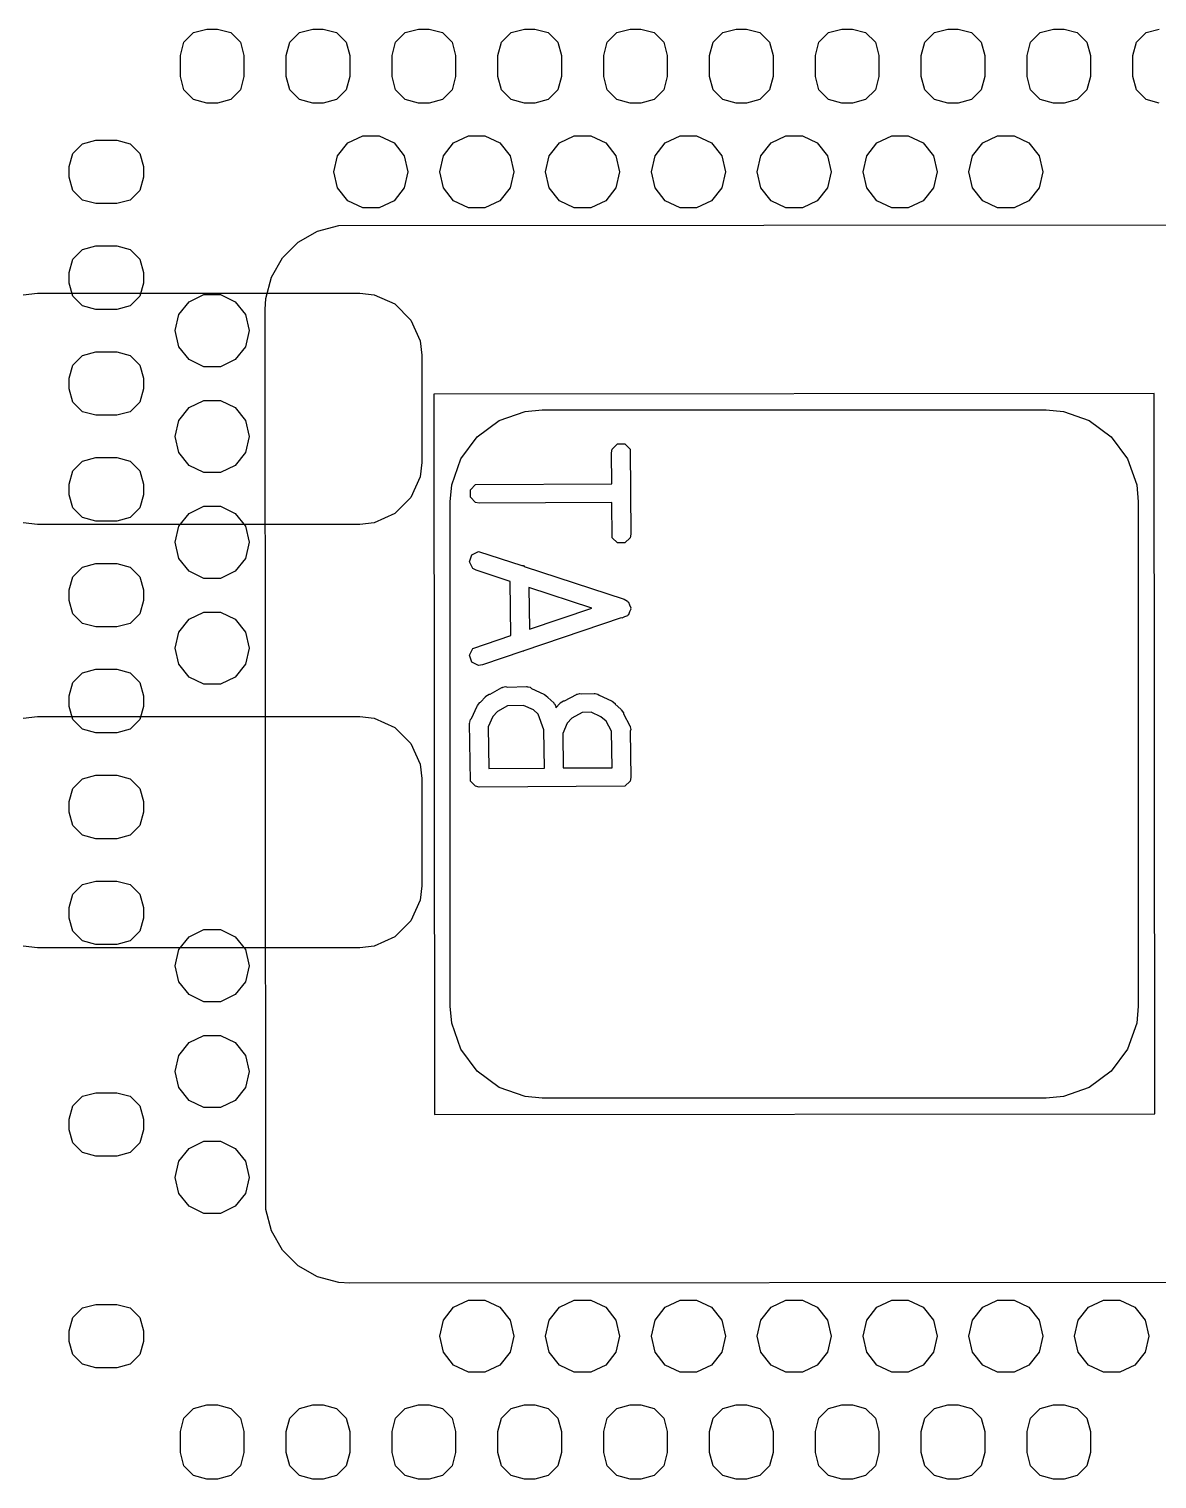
# Model space of a CAD drawing. Extents: x 138 to 258, y -115 to -93.
# Drawn here: x 142.66 to 147.99, y -109.06 to -102.21 of the extents above; entities that cross this region are included whole.
import ezdxf

# ---------------------------------------------------------------- set-up
doc = ezdxf.new("R2010")
doc.units = 0
doc.layers.add('BLACK', color=7, linetype='CONTINUOUS')

msp = doc.modelspace()

# ---------------------------------------------------------------- linework, layer by layer
at = {"layer": 'BLACK', "linetype": 'CONTINUOUS'}
for p, q in [((143.395347, -102.2761), (143.4411, -102.230347)), ((143.4411, -102.230347), (143.5036, -102.2136)), ((143.5036, -102.2136), (143.5536, -102.2136)), ((143.5536, -102.2136), (143.6161, -102.230347)), ((143.6161, -102.230347), (143.661853, -102.2761)), ((143.895347, -102.2761), (143.9411, -102.230347)), ((143.9411, -102.230347), (144.0036, -102.2136)), ((144.0036, -102.2136), (144.0536, -102.2136)), ((144.0536, -102.2136), (144.1161, -102.230347)), ((144.1161, -102.230347), (144.161853, -102.2761)), ((144.395347, -102.2761), (144.4411, -102.230347)), ((144.4411, -102.230347), (144.5036, -102.2136)), ((144.5036, -102.2136), (144.5536, -102.2136)), ((144.5536, -102.2136), (144.6161, -102.230347)), ((144.6161, -102.230347), (144.661853, -102.2761)), ((144.895347, -102.2761), (144.9411, -102.230347)), ((144.9411, -102.230347), (145.0036, -102.2136)), ((145.0036, -102.2136), (145.0536, -102.2136)), ((145.0536, -102.2136), (145.1161, -102.230347)), ((145.1161, -102.230347), (145.161853, -102.2761)), ((145.395347, -102.2761), (145.4411, -102.230347)), ((145.4411, -102.230347), (145.5036, -102.2136)), ((145.5036, -102.2136), (145.5536, -102.2136)), ((145.5536, -102.2136), (145.6161, -102.230347)), ((145.6161, -102.230347), (145.661853, -102.2761)), ((145.895347, -102.2761), (145.9411, -102.230347)), ((145.9411, -102.230347), (146.0036, -102.2136)), ((146.0036, -102.2136), (146.0536, -102.2136)), ((146.0536, -102.2136), (146.1161, -102.230347)), ((146.1161, -102.230347), (146.161853, -102.2761)), ((146.395347, -102.2761), (146.4411, -102.230347)), ((146.4411, -102.230347), (146.5036, -102.2136)), ((146.5036, -102.2136), (146.5536, -102.2136)), ((146.5536, -102.2136), (146.6161, -102.230347)), ((146.6161, -102.230347), (146.661853, -102.2761)), ((146.895347, -102.2761), (146.9411, -102.230347)), ((146.9411, -102.230347), (147.0036, -102.2136)), ((147.0036, -102.2136), (147.0536, -102.2136)), ((147.0536, -102.2136), (147.1161, -102.230347)), ((147.1161, -102.230347), (147.161853, -102.2761)), ((147.395347, -102.2761), (147.4411, -102.230347)), ((147.4411, -102.230347), (147.5036, -102.2136)), ((147.5036, -102.2136), (147.5536, -102.2136)), ((147.5536, -102.2136), (147.6161, -102.230347)), ((147.6161, -102.230347), (147.661853, -102.2761)), ((147.895347, -102.2761), (147.9411, -102.230347)), ((147.9411, -102.230347), (148.0036, -102.2136)), ((143.3786, -102.3386), (143.395347, -102.2761)), ((143.3786, -102.4386), (143.3786, -102.3386)), ((143.661853, -102.2761), (143.6786, -102.3386)), ((143.6786, -102.3386), (143.6786, -102.4386)), ((143.8786, -102.3386), (143.895347, -102.2761)), ((143.8786, -102.4386), (143.8786, -102.3386)), ((144.161853, -102.2761), (144.1786, -102.3386)), ((144.1786, -102.3386), (144.1786, -102.4386)), ((144.3786, -102.3386), (144.395347, -102.2761)), ((144.3786, -102.4386), (144.3786, -102.3386)), ((144.661853, -102.2761), (144.6786, -102.3386)), ((144.6786, -102.3386), (144.6786, -102.4386)), ((144.8786, -102.3386), (144.895347, -102.2761)), ((144.8786, -102.4386), (144.8786, -102.3386)), ((145.161853, -102.2761), (145.1786, -102.3386)), ((145.1786, -102.3386), (145.1786, -102.4386)), ((145.3786, -102.3386), (145.395347, -102.2761)), ((145.3786, -102.4386), (145.3786, -102.3386)), ((145.661853, -102.2761), (145.6786, -102.3386)), ((145.6786, -102.3386), (145.6786, -102.4386)), ((145.8786, -102.3386), (145.895347, -102.2761)), ((145.8786, -102.4386), (145.8786, -102.3386)), ((146.161853, -102.2761), (146.1786, -102.3386)), ((146.1786, -102.3386), (146.1786, -102.4386)), ((146.3786, -102.3386), (146.395347, -102.2761)), ((146.3786, -102.4386), (146.3786, -102.3386)), ((146.661853, -102.2761), (146.6786, -102.3386)), ((146.6786, -102.3386), (146.6786, -102.4386)), ((146.8786, -102.3386), (146.895347, -102.2761)), ((146.8786, -102.4386), (146.8786, -102.3386)), ((147.161853, -102.2761), (147.1786, -102.3386)), ((147.1786, -102.3386), (147.1786, -102.4386)), ((147.3786, -102.3386), (147.395347, -102.2761)), ((147.3786, -102.4386), (147.3786, -102.3386)), ((147.661853, -102.2761), (147.6786, -102.3386)), ((147.6786, -102.3386), (147.6786, -102.4386)), ((147.8786, -102.3386), (147.895347, -102.2761)), ((147.8786, -102.4386), (147.8786, -102.3386)), ((143.395347, -102.5011), (143.3786, -102.4386)), ((143.6786, -102.4386), (143.661853, -102.5011)), ((143.895347, -102.5011), (143.8786, -102.4386)), ((144.1786, -102.4386), (144.161853, -102.5011)), ((144.395347, -102.5011), (144.3786, -102.4386)), ((144.6786, -102.4386), (144.661853, -102.5011)), ((144.895347, -102.5011), (144.8786, -102.4386)), ((145.1786, -102.4386), (145.161853, -102.5011)), ((145.395347, -102.5011), (145.3786, -102.4386)), ((145.6786, -102.4386), (145.661853, -102.5011)), ((145.895347, -102.5011), (145.8786, -102.4386)), ((146.1786, -102.4386), (146.161853, -102.5011)), ((146.395347, -102.5011), (146.3786, -102.4386)), ((146.6786, -102.4386), (146.661853, -102.5011)), ((146.895347, -102.5011), (146.8786, -102.4386)), ((147.1786, -102.4386), (147.161853, -102.5011)), ((147.395347, -102.5011), (147.3786, -102.4386)), ((147.6786, -102.4386), (147.661853, -102.5011)), ((147.895347, -102.5011), (147.8786, -102.4386)), ((143.4411, -102.546853), (143.395347, -102.5011)), ((143.661853, -102.5011), (143.6161, -102.546853)), ((143.9411, -102.546853), (143.895347, -102.5011)), ((144.161853, -102.5011), (144.1161, -102.546853)), ((144.4411, -102.546853), (144.395347, -102.5011)), ((144.661853, -102.5011), (144.6161, -102.546853)), ((144.9411, -102.546853), (144.895347, -102.5011)), ((145.161853, -102.5011), (145.1161, -102.546853)), ((145.4411, -102.546853), (145.395347, -102.5011)), ((145.661853, -102.5011), (145.6161, -102.546853)), ((145.9411, -102.546853), (145.895347, -102.5011)), ((146.161853, -102.5011), (146.1161, -102.546853)), ((146.4411, -102.546853), (146.395347, -102.5011)), ((146.661853, -102.5011), (146.6161, -102.546853)), ((146.9411, -102.546853), (146.895347, -102.5011)), ((147.161853, -102.5011), (147.1161, -102.546853)), ((147.4411, -102.546853), (147.395347, -102.5011)), ((147.661853, -102.5011), (147.6161, -102.546853)), ((147.9411, -102.546853), (147.895347, -102.5011)), ((143.5036, -102.5636), (143.4411, -102.546853)), ((143.5536, -102.5636), (143.5036, -102.5636)), ((143.6161, -102.546853), (143.5536, -102.5636)), ((144.0036, -102.5636), (143.9411, -102.546853)), ((144.0536, -102.5636), (144.0036, -102.5636)), ((144.1161, -102.546853), (144.0536, -102.5636)), ((144.5036, -102.5636), (144.4411, -102.546853)), ((144.5536, -102.5636), (144.5036, -102.5636)), ((144.6161, -102.546853), (144.5536, -102.5636)), ((145.0036, -102.5636), (144.9411, -102.546853)), ((145.0536, -102.5636), (145.0036, -102.5636)), ((145.1161, -102.546853), (145.0536, -102.5636)), ((145.5036, -102.5636), (145.4411, -102.546853)), ((145.5536, -102.5636), (145.5036, -102.5636)), ((145.6161, -102.546853), (145.5536, -102.5636)), ((146.0036, -102.5636), (145.9411, -102.546853)), ((146.0536, -102.5636), (146.0036, -102.5636)), ((146.1161, -102.546853), (146.0536, -102.5636)), ((146.5036, -102.5636), (146.4411, -102.546853)), ((146.5536, -102.5636), (146.5036, -102.5636)), ((146.6161, -102.546853), (146.5536, -102.5636)), ((147.0036, -102.5636), (146.9411, -102.546853)), ((147.0536, -102.5636), (147.0036, -102.5636)), ((147.1161, -102.546853), (147.0536, -102.5636)), ((147.5036, -102.5636), (147.4411, -102.546853)), ((147.5536, -102.5636), (147.5036, -102.5636)), ((147.6161, -102.546853), (147.5536, -102.5636)), ((148.0036, -102.5636), (147.9411, -102.546853)), ((142.9161, -102.755347), (142.9786, -102.7386)), ((142.9786, -102.7386), (143.0786, -102.7386)), ((143.0786, -102.7386), (143.1411, -102.755347)), ((144.169489, -102.751779), (144.239659, -102.717988)), ((144.239659, -102.717988), (144.317541, -102.717988)), ((144.317541, -102.717988), (144.387711, -102.751779)), ((144.669489, -102.751779), (144.739659, -102.717988)), ((144.739659, -102.717988), (144.817541, -102.717988)), ((144.817541, -102.717988), (144.887711, -102.751779)), ((145.169489, -102.751779), (145.239659, -102.717988)), ((145.239659, -102.717988), (145.317541, -102.717988)), ((145.317541, -102.717988), (145.387711, -102.751779)), ((145.669489, -102.751779), (145.739659, -102.717988)), ((145.739659, -102.717988), (145.817541, -102.717988)), ((145.817541, -102.717988), (145.887711, -102.751779)), ((146.169489, -102.751779), (146.239659, -102.717988)), ((146.239659, -102.717988), (146.317541, -102.717988)), ((146.317541, -102.717988), (146.387711, -102.751779)), ((146.669489, -102.751779), (146.739659, -102.717988)), ((146.739659, -102.717988), (146.817541, -102.717988)), ((146.817541, -102.717988), (146.887711, -102.751779)), ((147.169489, -102.751779), (147.239659, -102.717988)), ((147.239659, -102.717988), (147.317541, -102.717988)), ((147.317541, -102.717988), (147.387711, -102.751779)), ((142.8536, -102.8636), (142.870347, -102.8011)), ((142.870347, -102.8011), (142.9161, -102.755347)), ((143.1411, -102.755347), (143.186853, -102.8011)), ((143.186853, -102.8011), (143.2036, -102.8636)), ((144.1036, -102.8886), (144.12093, -102.81267)), ((144.12093, -102.81267), (144.169489, -102.751779)), ((144.387711, -102.751779), (144.43627, -102.81267)), ((144.43627, -102.81267), (144.4536, -102.8886)), ((144.6036, -102.8886), (144.62093, -102.81267)), ((144.62093, -102.81267), (144.669489, -102.751779)), ((144.887711, -102.751779), (144.93627, -102.81267)), ((144.93627, -102.81267), (144.9536, -102.8886)), ((145.1036, -102.8886), (145.12093, -102.81267)), ((145.12093, -102.81267), (145.169489, -102.751779)), ((145.387711, -102.751779), (145.43627, -102.81267)), ((145.43627, -102.81267), (145.4536, -102.8886)), ((145.6036, -102.8886), (145.62093, -102.81267)), ((145.62093, -102.81267), (145.669489, -102.751779)), ((145.887711, -102.751779), (145.93627, -102.81267)), ((145.93627, -102.81267), (145.9536, -102.8886)), ((146.1036, -102.8886), (146.12093, -102.81267)), ((146.12093, -102.81267), (146.169489, -102.751779)), ((146.387711, -102.751779), (146.43627, -102.81267)), ((146.43627, -102.81267), (146.4536, -102.8886)), ((146.6036, -102.8886), (146.62093, -102.81267)), ((146.62093, -102.81267), (146.669489, -102.751779)), ((146.887711, -102.751779), (146.93627, -102.81267)), ((146.93627, -102.81267), (146.9536, -102.8886)), ((147.1036, -102.8886), (147.12093, -102.81267)), ((147.12093, -102.81267), (147.169489, -102.751779)), ((147.387711, -102.751779), (147.43627, -102.81267)), ((147.43627, -102.81267), (147.4536, -102.8886)), ((142.8536, -102.9136), (142.8536, -102.8636)), ((143.2036, -102.8636), (143.2036, -102.9136)), ((142.870347, -102.9761), (142.8536, -102.9136)), ((143.2036, -102.9136), (143.186853, -102.9761)), ((144.12093, -102.96453), (144.1036, -102.8886)), ((144.4536, -102.8886), (144.43627, -102.96453)), ((144.62093, -102.96453), (144.6036, -102.8886)), ((144.9536, -102.8886), (144.93627, -102.96453)), ((145.12093, -102.96453), (145.1036, -102.8886)), ((145.4536, -102.8886), (145.43627, -102.96453)), ((145.62093, -102.96453), (145.6036, -102.8886)), ((145.9536, -102.8886), (145.93627, -102.96453)), ((146.12093, -102.96453), (146.1036, -102.8886)), ((146.4536, -102.8886), (146.43627, -102.96453)), ((146.62093, -102.96453), (146.6036, -102.8886)), ((146.9536, -102.8886), (146.93627, -102.96453)), ((147.12093, -102.96453), (147.1036, -102.8886)), ((147.4536, -102.8886), (147.43627, -102.96453)), ((142.9161, -103.021853), (142.870347, -102.9761)), ((142.9786, -103.0386), (142.9161, -103.021853)), ((143.1411, -103.021853), (143.0786, -103.0386)), ((143.186853, -102.9761), (143.1411, -103.021853)), ((144.169489, -103.025421), (144.12093, -102.96453)), ((144.43627, -102.96453), (144.387711, -103.025421)), ((144.669489, -103.025421), (144.62093, -102.96453)), ((144.93627, -102.96453), (144.887711, -103.025421)), ((145.169489, -103.025421), (145.12093, -102.96453)), ((145.43627, -102.96453), (145.387711, -103.025421)), ((145.669489, -103.025421), (145.62093, -102.96453)), ((145.93627, -102.96453), (145.887711, -103.025421)), ((146.169489, -103.025421), (146.12093, -102.96453)), ((146.43627, -102.96453), (146.387711, -103.025421)), ((146.669489, -103.025421), (146.62093, -102.96453)), ((146.93627, -102.96453), (146.887711, -103.025421)), ((147.169489, -103.025421), (147.12093, -102.96453)), ((147.43627, -102.96453), (147.387711, -103.025421)), ((143.0786, -103.0386), (142.9786, -103.0386)), ((144.239659, -103.059212), (144.169489, -103.025421)), ((144.317541, -103.059212), (144.239659, -103.059212)), ((144.387711, -103.025421), (144.317541, -103.059212)), ((144.739659, -103.059212), (144.669489, -103.025421)), ((144.817541, -103.059212), (144.739659, -103.059212)), ((144.887711, -103.025421), (144.817541, -103.059212)), ((145.239659, -103.059212), (145.169489, -103.025421)), ((145.317541, -103.059212), (145.239659, -103.059212)), ((145.387711, -103.025421), (145.317541, -103.059212)), ((145.739659, -103.059212), (145.669489, -103.025421)), ((145.817541, -103.059212), (145.739659, -103.059212)), ((145.887711, -103.025421), (145.817541, -103.059212)), ((146.239659, -103.059212), (146.169489, -103.025421)), ((146.317541, -103.059212), (146.239659, -103.059212)), ((146.387711, -103.025421), (146.317541, -103.059212)), ((146.739659, -103.059212), (146.669489, -103.025421)), ((146.817541, -103.059212), (146.739659, -103.059212)), ((146.887711, -103.025421), (146.817541, -103.059212)), ((147.239659, -103.059212), (147.169489, -103.025421)), ((147.317541, -103.059212), (147.239659, -103.059212)), ((147.387711, -103.025421), (147.317541, -103.059212)), ((144.025527, -103.169048), (144.12639, -103.142022)), ((144.12639, -103.142022), (148.3786, -103.1386)), ((143.861259, -103.295095), (143.935095, -103.221259)), ((143.935095, -103.221259), (144.025527, -103.169048)), ((142.870347, -103.3011), (142.9161, -103.255347)), ((142.9161, -103.255347), (142.9786, -103.2386)), ((142.9786, -103.2386), (143.0786, -103.2386)), ((143.0786, -103.2386), (143.1411, -103.255347)), ((143.1411, -103.255347), (143.186853, -103.3011)), ((143.809048, -103.385527), (143.861259, -103.295095)), ((142.8536, -103.3636), (142.870347, -103.3011)), ((142.8536, -103.4136), (142.8536, -103.3636)), ((143.186853, -103.3011), (143.2036, -103.3636)), ((143.2036, -103.3636), (143.2036, -103.4136)), ((142.870347, -103.4761), (142.8536, -103.4136)), ((143.2036, -103.4136), (143.186853, -103.4761)), ((143.782022, -103.48639), (143.809048, -103.385527)), ((142.636024, -103.469339), (142.7029, -103.46158)), ((142.7029, -103.46158), (144.2269, -103.46158)), ((142.9161, -103.521853), (142.870347, -103.4761)), ((143.186853, -103.4761), (143.1411, -103.521853)), ((143.37093, -103.56267), (143.419489, -103.501779)), ((143.419489, -103.501779), (143.489659, -103.467988)), ((143.489659, -103.467988), (143.567541, -103.467988)), ((143.567541, -103.467988), (143.637711, -103.501779)), ((143.637711, -103.501779), (143.68627, -103.56267)), ((143.7786, -103.5386), (143.782022, -103.48639)), ((144.2269, -103.46158), (144.293776, -103.469339)), ((144.293776, -103.469339), (144.391976, -103.512698)), ((142.9786, -103.5386), (142.9161, -103.521853)), ((143.0786, -103.5386), (142.9786, -103.5386)), ((143.1411, -103.521853), (143.0786, -103.5386)), ((143.3536, -103.6386), (143.37093, -103.56267)), ((143.68627, -103.56267), (143.7036, -103.6386)), ((143.782022, -107.79081), (143.7786, -103.5386)), ((144.391976, -103.512698), (144.467882, -103.588604)), ((143.37093, -103.71453), (143.3536, -103.6386)), ((143.7036, -103.6386), (143.68627, -103.71453)), ((144.467882, -103.588604), (144.511241, -103.686804)), ((144.511241, -103.686804), (144.519, -103.75368)), ((142.870347, -103.8011), (142.9161, -103.755347)), ((142.9161, -103.755347), (142.9786, -103.7386)), ((142.9786, -103.7386), (143.0786, -103.7386)), ((143.0786, -103.7386), (143.1411, -103.755347)), ((143.1411, -103.755347), (143.186853, -103.8011)), ((143.419489, -103.775421), (143.37093, -103.71453)), ((143.489659, -103.809212), (143.419489, -103.775421)), ((143.637711, -103.775421), (143.567541, -103.809212)), ((143.68627, -103.71453), (143.637711, -103.775421)), ((144.519, -103.75368), (144.519, -104.26168)), ((142.8536, -103.8636), (142.870347, -103.8011)), ((143.186853, -103.8011), (143.2036, -103.8636)), ((143.567541, -103.809212), (143.489659, -103.809212)), ((142.8536, -103.9136), (142.8536, -103.8636)), ((142.870347, -103.9761), (142.8536, -103.9136)), ((143.2036, -103.9136), (143.186853, -103.9761)), ((143.2036, -103.8636), (143.2036, -103.9136)), ((142.9161, -104.021853), (142.870347, -103.9761)), ((143.186853, -103.9761), (143.1411, -104.021853)), ((143.419489, -104.001779), (143.489659, -103.967988)), ((143.489659, -103.967988), (143.567541, -103.967988)), ((143.567541, -103.967988), (143.637711, -104.001779)), ((147.978919, -103.935541), (144.575541, -103.93828)), ((144.575541, -103.93828), (144.57828, -107.341658)), ((147.981658, -107.338919), (147.978919, -103.935541)), ((142.9786, -104.0386), (142.9161, -104.021853)), ((143.0786, -104.0386), (142.9786, -104.0386)), ((143.1411, -104.021853), (143.0786, -104.0386)), ((143.37093, -104.06267), (143.419489, -104.001779)), ((143.637711, -104.001779), (143.68627, -104.06267)), ((144.884725, -104.063407), (145.007108, -104.020583)), ((145.007108, -104.020583), (145.087976, -104.013001)), ((145.087976, -104.013001), (147.469225, -104.013)), ((147.469225, -104.013), (147.550092, -104.020583)), ((147.550092, -104.020583), (147.672475, -104.063407)), ((143.3536, -104.1386), (143.37093, -104.06267)), ((143.68627, -104.06267), (143.7036, -104.1386)), ((144.780401, -104.140401), (144.884725, -104.063407)), ((147.672475, -104.063407), (147.776799, -104.140401)), ((143.37093, -104.21453), (143.3536, -104.1386)), ((143.7036, -104.1386), (143.68627, -104.21453)), ((144.703407, -104.244725), (144.780401, -104.140401)), ((145.418938, -104.198781), (145.443682, -104.174037)), ((145.443682, -104.174037), (145.478674, -104.174037)), ((145.478674, -104.174037), (145.503418, -104.198781)), ((147.776799, -104.140401), (147.853793, -104.244725)), ((142.870347, -104.3011), (142.9161, -104.255347)), ((142.9161, -104.255347), (142.9786, -104.2386)), ((142.9786, -104.2386), (143.0786, -104.2386)), ((143.0786, -104.2386), (143.1411, -104.255347)), ((143.1411, -104.255347), (143.186853, -104.3011)), ((143.419489, -104.275421), (143.37093, -104.21453)), ((143.68627, -104.21453), (143.637711, -104.275421)), ((144.660583, -104.367108), (144.703407, -104.244725)), ((145.415458, -104.216277), (145.418938, -104.198781)), ((145.416726, -104.362369), (145.415458, -104.216277)), ((145.503418, -104.198781), (145.506898, -104.599454)), ((147.853793, -104.244725), (147.896617, -104.367108)), ((142.8536, -104.3636), (142.870347, -104.3011)), ((143.186853, -104.3011), (143.2036, -104.3636)), ((143.489659, -104.309212), (143.419489, -104.275421)), ((143.567541, -104.309212), (143.489659, -104.309212)), ((143.637711, -104.275421), (143.567541, -104.309212)), ((144.519, -104.26168), (144.511241, -104.328556)), ((142.8536, -104.4136), (142.8536, -104.3636)), ((143.2036, -104.3636), (143.2036, -104.4136)), ((144.511241, -104.328556), (144.467882, -104.426756)), ((144.653, -104.447975), (144.660583, -104.367108)), ((144.748378, -104.390369), (144.773122, -104.365625)), ((144.748378, -104.425361), (144.748378, -104.390369)), ((144.773122, -104.365625), (145.416726, -104.362369)), ((147.896617, -104.367108), (147.904199, -104.447976)), ((142.870347, -104.4761), (142.8536, -104.4136)), ((143.2036, -104.4136), (143.186853, -104.4761)), ((144.467882, -104.426756), (144.391976, -104.502662)), ((144.653001, -106.829224), (144.653, -104.447975)), ((144.773122, -104.450105), (144.748378, -104.425361)), ((144.790618, -104.453585), (144.773122, -104.450105)), ((145.417491, -104.450414), (144.790618, -104.453585)), ((145.418938, -104.61695), (145.417491, -104.450414)), ((147.904199, -104.447976), (147.9042, -106.829225)), ((142.9161, -104.521853), (142.870347, -104.4761)), ((142.9786, -104.5386), (142.9161, -104.521853)), ((143.1411, -104.521853), (143.0786, -104.5386)), ((143.186853, -104.4761), (143.1411, -104.521853)), ((143.37093, -104.56267), (143.419489, -104.501779)), ((143.419489, -104.501779), (143.489659, -104.467988)), ((143.489659, -104.467988), (143.567541, -104.467988)), ((143.567541, -104.467988), (143.637711, -104.501779)), ((143.637711, -104.501779), (143.68627, -104.56267)), ((144.391976, -104.502662), (144.293776, -104.546021)), ((142.7029, -104.55378), (142.636024, -104.546021)), ((144.2269, -104.55378), (142.7029, -104.55378)), ((143.0786, -104.5386), (142.9786, -104.5386)), ((143.3536, -104.6386), (143.37093, -104.56267)), ((143.68627, -104.56267), (143.7036, -104.6386)), ((144.293776, -104.546021), (144.2269, -104.55378)), ((145.506898, -104.599454), (145.503418, -104.61695)), ((143.37093, -104.71453), (143.3536, -104.6386)), ((143.7036, -104.6386), (143.68627, -104.71453)), ((145.443682, -104.641694), (145.418938, -104.61695)), ((145.478674, -104.641694), (145.443682, -104.641694)), ((145.503418, -104.61695), (145.478674, -104.641694)), ((143.419489, -104.775421), (143.37093, -104.71453)), ((143.68627, -104.71453), (143.637711, -104.775421)), ((144.745013, -104.730421), (144.756078, -104.697224)), ((144.760662, -104.76172), (144.745013, -104.730421)), ((144.756078, -104.697224), (144.787377, -104.681575)), ((144.787377, -104.681575), (144.992339, -104.748803)), ((142.8536, -104.8636), (142.870347, -104.8011)), ((142.870347, -104.8011), (142.9161, -104.755347)), ((142.9161, -104.755347), (142.9786, -104.7386)), ((142.9786, -104.7386), (143.0786, -104.7386)), ((143.0786, -104.7386), (143.1411, -104.755347)), ((143.1411, -104.755347), (143.186853, -104.8011)), ((143.186853, -104.8011), (143.2036, -104.8636)), ((143.489659, -104.809212), (143.419489, -104.775421)), ((143.637711, -104.775421), (143.567541, -104.809212)), ((144.77616, -104.770554), (144.760662, -104.76172)), ((144.936819, -104.82325), (144.77616, -104.770554)), ((144.992339, -104.748803), (144.999703, -104.748803)), ((144.999703, -104.748803), (145.003297, -104.752397)), ((145.003297, -104.752397), (145.475636, -104.907326)), ((142.8536, -104.9136), (142.8536, -104.8636)), ((143.2036, -104.8636), (143.2036, -104.9136)), ((143.567541, -104.809212), (143.489659, -104.809212)), ((144.939463, -105.079123), (144.936819, -104.82325)), ((145.321962, -104.949578), (145.02526, -104.852259)), ((145.02526, -104.852259), (145.027296, -105.049376)), ((142.870347, -104.9761), (142.8536, -104.9136)), ((143.2036, -104.9136), (143.186853, -104.9761)), ((145.475636, -104.907326), (145.491133, -104.91616)), ((145.491133, -104.91616), (145.492661, -104.919216)), ((145.492661, -104.919216), (145.495717, -104.920744)), ((145.495717, -104.920744), (145.5003, -104.934495)), ((145.5003, -104.934495), (145.506783, -104.947459)), ((142.9161, -105.021853), (142.870347, -104.9761)), ((143.186853, -104.9761), (143.1411, -105.021853)), ((143.37093, -105.06267), (143.419489, -105.001779)), ((143.419489, -105.001779), (143.489659, -104.967988)), ((143.489659, -104.967988), (143.567541, -104.967988)), ((143.567541, -104.967988), (143.637711, -105.001779)), ((143.637711, -105.001779), (143.68627, -105.06267)), ((145.461392, -104.995312), (145.001093, -105.151206)), ((145.027296, -105.049376), (145.321962, -104.949578)), ((145.464418, -104.996305), (145.461392, -104.995312)), ((145.476923, -104.990052), (145.464418, -104.996305)), ((145.491133, -104.98524), (145.476923, -104.990052)), ((145.492661, -104.982183), (145.491133, -104.98524)), ((145.495717, -104.980656), (145.492661, -104.982183)), ((145.5003, -104.966904), (145.495717, -104.980656)), ((145.506783, -104.953941), (145.5003, -104.966904)), ((145.506783, -104.947459), (145.505702, -104.9507)), ((145.505702, -104.9507), (145.506783, -104.953941)), ((142.9786, -105.0386), (142.9161, -105.021853)), ((143.0786, -105.0386), (142.9786, -105.0386)), ((143.1411, -105.021853), (143.0786, -105.0386)), ((143.3536, -105.1386), (143.37093, -105.06267)), ((143.68627, -105.06267), (143.7036, -105.1386)), ((143.37093, -105.21453), (143.3536, -105.1386)), ((143.7036, -105.1386), (143.68627, -105.21453)), ((144.745013, -105.170979), (144.760662, -105.13968)), ((144.760662, -105.13968), (144.939463, -105.079123)), ((143.419489, -105.275421), (143.37093, -105.21453)), ((143.68627, -105.21453), (143.637711, -105.275421)), ((144.756078, -105.204176), (144.745013, -105.170979)), ((144.787377, -105.219825), (144.756078, -105.204176)), ((144.996989, -105.152597), (144.805076, -105.217594)), ((144.999703, -105.152597), (144.996989, -105.152597)), ((145.001093, -105.151206), (144.999703, -105.152597)), ((142.870347, -105.3011), (142.9161, -105.255347)), ((142.9161, -105.255347), (142.9786, -105.2386)), ((142.9786, -105.2386), (143.0786, -105.2386)), ((143.0786, -105.2386), (143.1411, -105.255347)), ((143.1411, -105.255347), (143.186853, -105.3011)), ((143.489659, -105.309212), (143.419489, -105.275421)), ((143.637711, -105.275421), (143.567541, -105.309212)), ((144.805076, -105.217594), (144.787377, -105.219825)), ((142.8536, -105.3636), (142.870347, -105.3011)), ((143.186853, -105.3011), (143.2036, -105.3636)), ((143.567541, -105.309212), (143.489659, -105.309212)), ((144.84228, -105.3555), (144.897897, -105.324915)), ((144.897897, -105.324915), (144.900105, -105.32431)), ((144.900105, -105.32431), (144.900848, -105.323568)), ((144.900848, -105.323568), (144.903063, -105.323499)), ((144.903063, -105.323499), (144.915102, -105.320203)), ((144.915102, -105.320203), (144.923142, -105.322883)), ((144.923142, -105.322883), (145.014138, -105.320088)), ((145.014138, -105.320088), (145.016384, -105.320534)), ((145.016384, -105.320534), (145.01738, -105.320203)), ((145.01738, -105.320203), (145.019473, -105.321149)), ((145.019473, -105.321149), (145.031634, -105.323568)), ((145.031634, -105.323568), (145.037251, -105.329185)), ((145.037251, -105.329185), (145.095468, -105.3555)), ((145.254426, -105.3554), (145.266349, -105.352135)), ((145.266349, -105.352135), (145.273674, -105.354576)), ((145.273674, -105.354576), (145.333452, -105.35202)), ((145.333452, -105.35202), (145.335697, -105.352466)), ((145.335697, -105.352466), (145.336693, -105.352135)), ((145.336693, -105.352135), (145.338785, -105.35308)), ((142.8536, -105.4136), (142.8536, -105.3636)), ((142.870347, -105.4761), (142.8536, -105.4136)), ((143.2036, -105.4136), (143.186853, -105.4761)), ((143.2036, -105.3636), (143.2036, -105.4136)), ((144.753995, -105.47042), (144.78031, -105.412203)), ((144.78031, -105.412174), (144.780337, -105.412143)), ((144.78031, -105.412203), (144.78031, -105.412174)), ((144.780337, -105.412143), (144.781657, -105.409224)), ((144.781657, -105.409224), (144.792594, -105.395132)), ((144.792594, -105.395132), (144.796818, -105.393723)), ((144.796818, -105.393723), (144.81989, -105.367938)), ((144.81989, -105.367938), (144.819942, -105.367784)), ((144.819942, -105.367784), (144.820112, -105.36769)), ((144.820112, -105.36769), (144.822152, -105.365411)), ((144.822152, -105.365411), (144.836984, -105.3555)), ((144.836984, -105.3555), (144.84228, -105.3555)), ((144.924564, -105.411336), (144.876619, -105.437702)), ((144.998895, -105.409053), (144.924564, -105.411336)), ((145.045961, -105.430328), (144.998895, -105.409053)), ((145.095468, -105.3555), (145.095498, -105.3555)), ((145.095498, -105.3555), (145.095528, -105.355527)), ((145.095528, -105.355527), (145.098448, -105.356847)), ((145.098448, -105.356847), (145.11254, -105.367784)), ((145.11254, -105.367784), (145.113948, -105.372008)), ((145.113948, -105.372008), (145.142261, -105.397342)), ((145.142261, -105.397342), (145.143533, -105.399246)), ((145.143533, -105.399246), (145.144471, -105.399715)), ((145.144471, -105.399715), (145.145228, -105.401782)), ((145.145228, -105.401782), (145.152172, -105.412174)), ((145.152172, -105.412174), (145.152172, -105.420738)), ((145.152172, -105.420738), (145.152256, -105.420969)), ((145.152256, -105.420969), (145.171136, -105.399869)), ((145.171136, -105.399869), (145.171188, -105.399715)), ((145.171188, -105.399715), (145.171358, -105.399621)), ((145.171358, -105.399621), (145.173398, -105.397342)), ((145.173398, -105.397342), (145.188231, -105.387431)), ((145.188231, -105.387431), (145.193527, -105.387431)), ((145.193527, -105.387431), (145.249144, -105.356847)), ((145.249144, -105.356847), (145.251351, -105.356242)), ((145.251351, -105.356242), (145.252094, -105.3555)), ((145.252094, -105.3555), (145.254426, -105.3554)), ((145.338785, -105.35308), (145.350948, -105.3555)), ((145.350948, -105.3555), (145.356565, -105.361117)), ((145.356565, -105.361117), (145.414782, -105.387431)), ((145.414782, -105.387431), (145.414812, -105.387431)), ((145.414812, -105.387431), (145.414842, -105.387458)), ((145.414842, -105.387458), (145.417762, -105.388778)), ((145.417762, -105.388778), (145.431854, -105.399715)), ((145.431854, -105.399715), (145.433262, -105.403939)), ((145.433262, -105.403939), (145.459048, -105.427012)), ((142.636024, -105.469339), (142.7029, -105.46158)), ((142.7029, -105.46158), (144.2269, -105.46158)), ((142.9161, -105.521853), (142.870347, -105.4761)), ((143.186853, -105.4761), (143.1411, -105.521853)), ((144.2269, -105.46158), (144.293776, -105.469339)), ((144.293776, -105.469339), (144.391976, -105.512698)), ((144.745013, -105.490292), (144.745959, -105.488198)), ((144.745959, -105.488198), (144.748378, -105.476038)), ((144.748378, -105.476038), (144.753995, -105.47042)), ((144.855138, -105.46171), (144.833291, -105.510041)), ((144.876619, -105.437702), (144.855138, -105.46171)), ((145.069079, -105.451013), (145.045961, -105.430328)), ((145.096217, -105.525097), (145.069079, -105.451013)), ((145.227865, -105.469633), (145.206382, -105.493642)), ((145.275957, -105.443187), (145.227865, -105.469633)), ((145.319008, -105.441346), (145.275957, -105.443187)), ((145.365275, -105.462258), (145.319008, -105.441346)), ((145.389283, -105.48374), (145.365275, -105.462258)), ((145.415545, -105.531496), (145.389283, -105.48374)), ((145.459048, -105.427012), (145.459203, -105.427064)), ((145.459203, -105.427064), (145.459296, -105.427234)), ((145.459296, -105.427234), (145.461576, -105.429274)), ((145.461576, -105.429274), (145.471487, -105.444107)), ((145.471487, -105.444107), (145.471487, -105.449402)), ((145.471487, -105.449402), (145.502071, -105.505018)), ((142.9786, -105.5386), (142.9161, -105.521853)), ((143.0786, -105.5386), (142.9786, -105.5386)), ((143.1411, -105.521853), (143.0786, -105.5386)), ((144.391976, -105.512698), (144.467882, -105.588604)), ((144.744898, -105.493534), (144.745344, -105.491287)), ((144.748378, -105.766481), (144.744898, -105.493534)), ((144.745344, -105.491287), (144.745013, -105.490292)), ((144.833291, -105.510041), (144.835795, -105.706428)), ((145.096144, -105.525465), (145.096217, -105.525097)), ((145.098737, -105.705098), (145.096144, -105.525465)), ((145.206382, -105.493642), (145.184593, -105.541849)), ((145.184593, -105.541849), (145.186943, -105.704652)), ((145.418028, -105.703483), (145.415545, -105.531496)), ((145.502071, -105.505018), (145.502675, -105.507226)), ((145.502675, -105.507226), (145.503418, -105.507969)), ((145.503418, -105.507969), (145.503447, -105.510046)), ((145.503447, -105.510046), (145.506783, -105.522224)), ((145.506783, -105.522224), (145.503754, -105.531307)), ((145.503754, -105.531307), (145.506898, -105.748985)), ((144.467882, -105.588604), (144.511241, -105.686804)), ((144.511241, -105.686804), (144.519, -105.75368)), ((142.870347, -105.8011), (142.9161, -105.755347)), ((142.9161, -105.755347), (142.9786, -105.7386)), ((142.9786, -105.7386), (143.0786, -105.7386)), ((143.0786, -105.7386), (143.1411, -105.755347)), ((143.1411, -105.755347), (143.186853, -105.8011)), ((144.519, -105.75368), (144.519, -106.26168)), ((144.835795, -105.706428), (145.098737, -105.705098)), ((145.186943, -105.704652), (145.418028, -105.703483)), ((145.506898, -105.748985), (145.503418, -105.766481)), ((142.8536, -105.8636), (142.870347, -105.8011)), ((143.186853, -105.8011), (143.2036, -105.8636)), ((144.773122, -105.791225), (144.748378, -105.766481)), ((144.790618, -105.794705), (144.773122, -105.791225)), ((145.478674, -105.791225), (144.790618, -105.794705)), ((145.503418, -105.766481), (145.478674, -105.791225)), ((142.8536, -105.9136), (142.8536, -105.8636)), ((143.2036, -105.8636), (143.2036, -105.9136)), ((142.870347, -105.9761), (142.8536, -105.9136)), ((143.2036, -105.9136), (143.186853, -105.9761)), ((142.9161, -106.021853), (142.870347, -105.9761)), ((142.9786, -106.0386), (142.9161, -106.021853)), ((143.1411, -106.021853), (143.0786, -106.0386)), ((143.186853, -105.9761), (143.1411, -106.021853)), ((143.0786, -106.0386), (142.9786, -106.0386)), ((142.9161, -106.255347), (142.9786, -106.2386)), ((142.9786, -106.2386), (143.0786, -106.2386)), ((143.0786, -106.2386), (143.1411, -106.255347)), ((142.8536, -106.3636), (142.870347, -106.3011)), ((142.870347, -106.3011), (142.9161, -106.255347)), ((143.1411, -106.255347), (143.186853, -106.3011)), ((143.186853, -106.3011), (143.2036, -106.3636)), ((144.519, -106.26168), (144.511241, -106.328556)), ((142.8536, -106.4136), (142.8536, -106.3636)), ((143.2036, -106.3636), (143.2036, -106.4136)), ((144.511241, -106.328556), (144.467882, -106.426756)), ((142.870347, -106.4761), (142.8536, -106.4136)), ((143.2036, -106.4136), (143.186853, -106.4761)), ((144.467882, -106.426756), (144.391976, -106.502662)), ((142.9161, -106.521853), (142.870347, -106.4761)), ((143.186853, -106.4761), (143.1411, -106.521853)), ((143.37093, -106.56267), (143.419489, -106.501779)), ((143.419489, -106.501779), (143.489659, -106.467988)), ((143.489659, -106.467988), (143.567541, -106.467988)), ((143.567541, -106.467988), (143.637711, -106.501779)), ((143.637711, -106.501779), (143.68627, -106.56267)), ((144.391976, -106.502662), (144.293776, -106.546021)), ((142.7029, -106.55378), (142.636024, -106.546021)), ((144.2269, -106.55378), (142.7029, -106.55378)), ((142.9786, -106.5386), (142.9161, -106.521853)), ((143.0786, -106.5386), (142.9786, -106.5386)), ((143.1411, -106.521853), (143.0786, -106.5386)), ((143.3536, -106.6386), (143.37093, -106.56267)), ((143.68627, -106.56267), (143.7036, -106.6386)), ((144.293776, -106.546021), (144.2269, -106.55378)), ((143.37093, -106.71453), (143.3536, -106.6386)), ((143.7036, -106.6386), (143.68627, -106.71453)), ((143.419489, -106.775421), (143.37093, -106.71453)), ((143.68627, -106.71453), (143.637711, -106.775421)), ((143.489659, -106.809212), (143.419489, -106.775421)), ((143.637711, -106.775421), (143.567541, -106.809212)), ((143.567541, -106.809212), (143.489659, -106.809212)), ((144.660583, -106.910092), (144.653001, -106.829224)), ((147.9042, -106.829225), (147.896617, -106.910092)), ((144.703407, -107.032475), (144.660583, -106.910092)), ((147.896617, -106.910092), (147.853793, -107.032475)), ((143.419489, -107.001779), (143.489659, -106.967988)), ((143.489659, -106.967988), (143.567541, -106.967988)), ((143.567541, -106.967988), (143.637711, -107.001779)), ((143.3536, -107.1386), (143.37093, -107.06267)), ((143.37093, -107.06267), (143.419489, -107.001779)), ((143.637711, -107.001779), (143.68627, -107.06267)), ((143.68627, -107.06267), (143.7036, -107.1386)), ((144.780401, -107.136799), (144.703407, -107.032475)), ((147.853793, -107.032475), (147.776799, -107.136799)), ((143.37093, -107.21453), (143.3536, -107.1386)), ((143.7036, -107.1386), (143.68627, -107.21453)), ((144.884725, -107.213793), (144.780401, -107.136799)), ((147.776799, -107.136799), (147.672475, -107.213793)), ((142.870347, -107.3011), (142.9161, -107.255347)), ((142.9161, -107.255347), (142.9786, -107.2386)), ((142.9786, -107.2386), (143.0786, -107.2386)), ((143.0786, -107.2386), (143.1411, -107.255347)), ((143.1411, -107.255347), (143.186853, -107.3011)), ((143.419489, -107.275421), (143.37093, -107.21453)), ((143.68627, -107.21453), (143.637711, -107.275421)), ((145.007108, -107.256617), (144.884725, -107.213793)), ((145.087975, -107.2642), (145.007108, -107.256617)), ((147.469224, -107.264199), (145.087975, -107.2642)), ((147.550092, -107.256617), (147.469224, -107.264199)), ((147.672475, -107.213793), (147.550092, -107.256617)), ((142.8536, -107.3636), (142.870347, -107.3011)), ((143.186853, -107.3011), (143.2036, -107.3636)), ((143.489659, -107.309212), (143.419489, -107.275421)), ((143.567541, -107.309212), (143.489659, -107.309212)), ((143.637711, -107.275421), (143.567541, -107.309212)), ((144.57828, -107.341658), (147.981658, -107.338919)), ((142.8536, -107.4136), (142.8536, -107.3636)), ((143.2036, -107.3636), (143.2036, -107.4136)), ((142.870347, -107.4761), (142.8536, -107.4136)), ((142.9161, -107.521853), (142.870347, -107.4761)), ((143.186853, -107.4761), (143.1411, -107.521853)), ((143.2036, -107.4136), (143.186853, -107.4761)), ((143.419489, -107.501779), (143.489659, -107.467988)), ((143.489659, -107.467988), (143.567541, -107.467988)), ((143.567541, -107.467988), (143.637711, -107.501779)), ((142.9786, -107.5386), (142.9161, -107.521853)), ((143.0786, -107.5386), (142.9786, -107.5386)), ((143.1411, -107.521853), (143.0786, -107.5386)), ((143.37093, -107.56267), (143.419489, -107.501779)), ((143.637711, -107.501779), (143.68627, -107.56267)), ((143.3536, -107.6386), (143.37093, -107.56267)), ((143.68627, -107.56267), (143.7036, -107.6386)), ((143.37093, -107.71453), (143.3536, -107.6386)), ((143.7036, -107.6386), (143.68627, -107.71453)), ((143.419489, -107.775421), (143.37093, -107.71453)), ((143.68627, -107.71453), (143.637711, -107.775421)), ((143.489659, -107.809212), (143.419489, -107.775421)), ((143.567541, -107.809212), (143.489659, -107.809212)), ((143.637711, -107.775421), (143.567541, -107.809212)), ((143.809048, -107.891673), (143.782022, -107.79081)), ((143.861259, -107.982105), (143.809048, -107.891673)), ((143.935095, -108.055941), (143.861259, -107.982105)), ((144.025527, -108.108152), (143.935095, -108.055941)), ((144.12639, -108.135178), (144.025527, -108.108152)), ((144.1786, -108.1386), (144.12639, -108.135178)), ((148.43081, -108.135178), (144.1786, -108.1386)), ((144.669489, -108.251779), (144.739659, -108.217988)), ((144.739659, -108.217988), (144.817541, -108.217988)), ((144.817541, -108.217988), (144.887711, -108.251779)), ((145.169489, -108.251779), (145.239659, -108.217988)), ((145.239659, -108.217988), (145.317541, -108.217988)), ((145.317541, -108.217988), (145.387711, -108.251779)), ((145.669489, -108.251779), (145.739659, -108.217988)), ((145.739659, -108.217988), (145.817541, -108.217988)), ((145.817541, -108.217988), (145.887711, -108.251779)), ((146.169489, -108.251779), (146.239659, -108.217988)), ((146.239659, -108.217988), (146.317541, -108.217988)), ((146.317541, -108.217988), (146.387711, -108.251779)), ((146.669489, -108.251779), (146.739659, -108.217988)), ((146.739659, -108.217988), (146.817541, -108.217988)), ((146.817541, -108.217988), (146.887711, -108.251779)), ((147.169489, -108.251779), (147.239659, -108.217988)), ((147.239659, -108.217988), (147.317541, -108.217988)), ((147.317541, -108.217988), (147.387711, -108.251779)), ((147.669489, -108.251779), (147.739659, -108.217988)), ((147.739659, -108.217988), (147.817541, -108.217988)), ((147.817541, -108.217988), (147.887711, -108.251779)), ((142.870347, -108.3011), (142.9161, -108.255347)), ((142.9161, -108.255347), (142.9786, -108.2386)), ((142.9786, -108.2386), (143.0786, -108.2386)), ((143.0786, -108.2386), (143.1411, -108.255347)), ((143.1411, -108.255347), (143.186853, -108.3011)), ((144.62093, -108.31267), (144.669489, -108.251779)), ((144.887711, -108.251779), (144.93627, -108.31267)), ((145.12093, -108.31267), (145.169489, -108.251779)), ((145.387711, -108.251779), (145.43627, -108.31267)), ((145.62093, -108.31267), (145.669489, -108.251779)), ((145.887711, -108.251779), (145.93627, -108.31267)), ((146.12093, -108.31267), (146.169489, -108.251779)), ((146.387711, -108.251779), (146.43627, -108.31267)), ((146.62093, -108.31267), (146.669489, -108.251779)), ((146.887711, -108.251779), (146.93627, -108.31267)), ((147.12093, -108.31267), (147.169489, -108.251779)), ((147.387711, -108.251779), (147.43627, -108.31267)), ((147.62093, -108.31267), (147.669489, -108.251779)), ((147.887711, -108.251779), (147.93627, -108.31267)), ((142.8536, -108.3636), (142.870347, -108.3011)), ((142.8536, -108.4136), (142.8536, -108.3636)), ((143.186853, -108.3011), (143.2036, -108.3636)), ((143.2036, -108.3636), (143.2036, -108.4136)), ((144.6036, -108.3886), (144.62093, -108.31267)), ((144.93627, -108.31267), (144.9536, -108.3886)), ((145.1036, -108.3886), (145.12093, -108.31267)), ((145.43627, -108.31267), (145.4536, -108.3886)), ((145.6036, -108.3886), (145.62093, -108.31267)), ((145.93627, -108.31267), (145.9536, -108.3886)), ((146.1036, -108.3886), (146.12093, -108.31267)), ((146.43627, -108.31267), (146.4536, -108.3886)), ((146.6036, -108.3886), (146.62093, -108.31267)), ((146.93627, -108.31267), (146.9536, -108.3886)), ((147.1036, -108.3886), (147.12093, -108.31267)), ((147.43627, -108.31267), (147.4536, -108.3886)), ((147.6036, -108.3886), (147.62093, -108.31267)), ((147.93627, -108.31267), (147.9536, -108.3886)), ((142.870347, -108.4761), (142.8536, -108.4136)), ((143.2036, -108.4136), (143.186853, -108.4761)), ((144.62093, -108.46453), (144.6036, -108.3886)), ((144.9536, -108.3886), (144.93627, -108.46453)), ((145.12093, -108.46453), (145.1036, -108.3886)), ((145.4536, -108.3886), (145.43627, -108.46453)), ((145.62093, -108.46453), (145.6036, -108.3886)), ((145.9536, -108.3886), (145.93627, -108.46453)), ((146.12093, -108.46453), (146.1036, -108.3886)), ((146.4536, -108.3886), (146.43627, -108.46453)), ((146.62093, -108.46453), (146.6036, -108.3886)), ((146.9536, -108.3886), (146.93627, -108.46453)), ((147.12093, -108.46453), (147.1036, -108.3886)), ((147.4536, -108.3886), (147.43627, -108.46453)), ((147.62093, -108.46453), (147.6036, -108.3886)), ((147.9536, -108.3886), (147.93627, -108.46453)), ((142.9161, -108.521853), (142.870347, -108.4761)), ((143.186853, -108.4761), (143.1411, -108.521853)), ((144.669489, -108.525421), (144.62093, -108.46453)), ((144.93627, -108.46453), (144.887711, -108.525421)), ((145.169489, -108.525421), (145.12093, -108.46453)), ((145.43627, -108.46453), (145.387711, -108.525421)), ((145.669489, -108.525421), (145.62093, -108.46453)), ((145.93627, -108.46453), (145.887711, -108.525421)), ((146.169489, -108.525421), (146.12093, -108.46453)), ((146.43627, -108.46453), (146.387711, -108.525421)), ((146.669489, -108.525421), (146.62093, -108.46453)), ((146.93627, -108.46453), (146.887711, -108.525421)), ((147.169489, -108.525421), (147.12093, -108.46453)), ((147.43627, -108.46453), (147.387711, -108.525421)), ((147.669489, -108.525421), (147.62093, -108.46453)), ((147.93627, -108.46453), (147.887711, -108.525421)), ((142.9786, -108.5386), (142.9161, -108.521853)), ((143.0786, -108.5386), (142.9786, -108.5386)), ((143.1411, -108.521853), (143.0786, -108.5386)), ((144.739659, -108.559212), (144.669489, -108.525421)), ((144.817541, -108.559212), (144.739659, -108.559212)), ((144.887711, -108.525421), (144.817541, -108.559212)), ((145.239659, -108.559212), (145.169489, -108.525421)), ((145.317541, -108.559212), (145.239659, -108.559212)), ((145.387711, -108.525421), (145.317541, -108.559212)), ((145.739659, -108.559212), (145.669489, -108.525421)), ((145.817541, -108.559212), (145.739659, -108.559212)), ((145.887711, -108.525421), (145.817541, -108.559212)), ((146.239659, -108.559212), (146.169489, -108.525421)), ((146.317541, -108.559212), (146.239659, -108.559212)), ((146.387711, -108.525421), (146.317541, -108.559212)), ((146.739659, -108.559212), (146.669489, -108.525421)), ((146.817541, -108.559212), (146.739659, -108.559212)), ((146.887711, -108.525421), (146.817541, -108.559212)), ((147.239659, -108.559212), (147.169489, -108.525421)), ((147.317541, -108.559212), (147.239659, -108.559212)), ((147.387711, -108.525421), (147.317541, -108.559212)), ((147.739659, -108.559212), (147.669489, -108.525421)), ((147.817541, -108.559212), (147.739659, -108.559212)), ((147.887711, -108.525421), (147.817541, -108.559212)), ((143.3786, -108.8386), (143.395347, -108.7761)), ((143.395347, -108.7761), (143.4411, -108.730347)), ((143.4411, -108.730347), (143.5036, -108.7136)), ((143.5036, -108.7136), (143.5536, -108.7136)), ((143.5536, -108.7136), (143.6161, -108.730347)), ((143.6161, -108.730347), (143.661853, -108.7761)), ((143.661853, -108.7761), (143.6786, -108.8386)), ((143.8786, -108.8386), (143.895347, -108.7761)), ((143.895347, -108.7761), (143.9411, -108.730347)), ((143.9411, -108.730347), (144.0036, -108.7136)), ((144.0036, -108.7136), (144.0536, -108.7136)), ((144.0536, -108.7136), (144.1161, -108.730347)), ((144.1161, -108.730347), (144.161853, -108.7761)), ((144.161853, -108.7761), (144.1786, -108.8386)), ((144.3786, -108.8386), (144.395347, -108.7761)), ((144.395347, -108.7761), (144.4411, -108.730347)), ((144.4411, -108.730347), (144.5036, -108.7136)), ((144.5036, -108.7136), (144.5536, -108.7136)), ((144.5536, -108.7136), (144.6161, -108.730347)), ((144.6161, -108.730347), (144.661853, -108.7761)), ((144.661853, -108.7761), (144.6786, -108.8386)), ((144.8786, -108.8386), (144.895347, -108.7761)), ((144.895347, -108.7761), (144.9411, -108.730347)), ((144.9411, -108.730347), (145.0036, -108.7136)), ((145.0036, -108.7136), (145.0536, -108.7136)), ((145.0536, -108.7136), (145.1161, -108.730347)), ((145.1161, -108.730347), (145.161853, -108.7761)), ((145.161853, -108.7761), (145.1786, -108.8386)), ((145.3786, -108.8386), (145.395347, -108.7761)), ((145.395347, -108.7761), (145.4411, -108.730347)), ((145.4411, -108.730347), (145.5036, -108.7136)), ((145.5036, -108.7136), (145.5536, -108.7136)), ((145.5536, -108.7136), (145.6161, -108.730347)), ((145.6161, -108.730347), (145.661853, -108.7761)), ((145.661853, -108.7761), (145.6786, -108.8386)), ((145.8786, -108.8386), (145.895347, -108.7761)), ((145.895347, -108.7761), (145.9411, -108.730347)), ((145.9411, -108.730347), (146.0036, -108.7136)), ((146.0036, -108.7136), (146.0536, -108.7136)), ((146.0536, -108.7136), (146.1161, -108.730347)), ((146.1161, -108.730347), (146.161853, -108.7761)), ((146.161853, -108.7761), (146.1786, -108.8386)), ((146.3786, -108.8386), (146.395347, -108.7761)), ((146.395347, -108.7761), (146.4411, -108.730347)), ((146.4411, -108.730347), (146.5036, -108.7136)), ((146.5036, -108.7136), (146.5536, -108.7136)), ((146.5536, -108.7136), (146.6161, -108.730347)), ((146.6161, -108.730347), (146.661853, -108.7761)), ((146.661853, -108.7761), (146.6786, -108.8386)), ((146.8786, -108.8386), (146.895347, -108.7761)), ((146.895347, -108.7761), (146.9411, -108.730347)), ((146.9411, -108.730347), (147.0036, -108.7136)), ((147.0036, -108.7136), (147.0536, -108.7136)), ((147.0536, -108.7136), (147.1161, -108.730347)), ((147.1161, -108.730347), (147.161853, -108.7761)), ((147.161853, -108.7761), (147.1786, -108.8386)), ((147.3786, -108.8386), (147.395347, -108.7761)), ((147.395347, -108.7761), (147.4411, -108.730347)), ((147.4411, -108.730347), (147.5036, -108.7136)), ((147.5036, -108.7136), (147.5536, -108.7136)), ((147.5536, -108.7136), (147.6161, -108.730347)), ((147.6161, -108.730347), (147.661853, -108.7761)), ((147.661853, -108.7761), (147.6786, -108.8386)), ((143.3786, -108.9386), (143.3786, -108.8386)), ((143.6786, -108.8386), (143.6786, -108.9386)), ((143.8786, -108.9386), (143.8786, -108.8386)), ((144.1786, -108.8386), (144.1786, -108.9386)), ((144.3786, -108.9386), (144.3786, -108.8386)), ((144.6786, -108.8386), (144.6786, -108.9386)), ((144.8786, -108.9386), (144.8786, -108.8386)), ((145.1786, -108.8386), (145.1786, -108.9386)), ((145.3786, -108.9386), (145.3786, -108.8386)), ((145.6786, -108.8386), (145.6786, -108.9386)), ((145.8786, -108.9386), (145.8786, -108.8386)), ((146.1786, -108.8386), (146.1786, -108.9386)), ((146.3786, -108.9386), (146.3786, -108.8386)), ((146.6786, -108.8386), (146.6786, -108.9386)), ((146.8786, -108.9386), (146.8786, -108.8386)), ((147.1786, -108.8386), (147.1786, -108.9386)), ((147.3786, -108.9386), (147.3786, -108.8386)), ((147.6786, -108.8386), (147.6786, -108.9386)), ((143.395347, -109.0011), (143.3786, -108.9386)), ((143.6786, -108.9386), (143.661853, -109.0011)), ((143.895347, -109.0011), (143.8786, -108.9386)), ((144.1786, -108.9386), (144.161853, -109.0011)), ((144.395347, -109.0011), (144.3786, -108.9386)), ((144.6786, -108.9386), (144.661853, -109.0011)), ((144.895347, -109.0011), (144.8786, -108.9386)), ((145.1786, -108.9386), (145.161853, -109.0011)), ((145.395347, -109.0011), (145.3786, -108.9386)), ((145.6786, -108.9386), (145.661853, -109.0011)), ((145.895347, -109.0011), (145.8786, -108.9386)), ((146.1786, -108.9386), (146.161853, -109.0011)), ((146.395347, -109.0011), (146.3786, -108.9386)), ((146.6786, -108.9386), (146.661853, -109.0011)), ((146.895347, -109.0011), (146.8786, -108.9386)), ((147.1786, -108.9386), (147.161853, -109.0011)), ((147.395347, -109.0011), (147.3786, -108.9386)), ((147.6786, -108.9386), (147.661853, -109.0011)), ((143.4411, -109.046853), (143.395347, -109.0011)), ((143.5036, -109.0636), (143.4411, -109.046853)), ((143.6161, -109.046853), (143.5536, -109.0636)), ((143.661853, -109.0011), (143.6161, -109.046853)), ((143.9411, -109.046853), (143.895347, -109.0011)), ((144.0036, -109.0636), (143.9411, -109.046853)), ((144.1161, -109.046853), (144.0536, -109.0636)), ((144.161853, -109.0011), (144.1161, -109.046853)), ((144.4411, -109.046853), (144.395347, -109.0011)), ((144.5036, -109.0636), (144.4411, -109.046853)), ((144.6161, -109.046853), (144.5536, -109.0636)), ((144.661853, -109.0011), (144.6161, -109.046853)), ((144.9411, -109.046853), (144.895347, -109.0011)), ((145.0036, -109.0636), (144.9411, -109.046853)), ((145.1161, -109.046853), (145.0536, -109.0636)), ((145.161853, -109.0011), (145.1161, -109.046853)), ((145.4411, -109.046853), (145.395347, -109.0011)), ((145.5036, -109.0636), (145.4411, -109.046853)), ((145.6161, -109.046853), (145.5536, -109.0636)), ((145.661853, -109.0011), (145.6161, -109.046853)), ((145.9411, -109.046853), (145.895347, -109.0011)), ((146.0036, -109.0636), (145.9411, -109.046853)), ((146.1161, -109.046853), (146.0536, -109.0636)), ((146.161853, -109.0011), (146.1161, -109.046853)), ((146.4411, -109.046853), (146.395347, -109.0011)), ((146.5036, -109.0636), (146.4411, -109.046853)), ((146.6161, -109.046853), (146.5536, -109.0636)), ((146.661853, -109.0011), (146.6161, -109.046853)), ((146.9411, -109.046853), (146.895347, -109.0011)), ((147.0036, -109.0636), (146.9411, -109.046853)), ((147.1161, -109.046853), (147.0536, -109.0636)), ((147.161853, -109.0011), (147.1161, -109.046853)), ((147.4411, -109.046853), (147.395347, -109.0011)), ((147.5036, -109.0636), (147.4411, -109.046853)), ((147.6161, -109.046853), (147.5536, -109.0636)), ((147.661853, -109.0011), (147.6161, -109.046853)), ((143.5536, -109.0636), (143.5036, -109.0636)), ((144.0536, -109.0636), (144.0036, -109.0636)), ((144.5536, -109.0636), (144.5036, -109.0636)), ((145.0536, -109.0636), (145.0036, -109.0636)), ((145.5536, -109.0636), (145.5036, -109.0636)), ((146.0536, -109.0636), (146.0036, -109.0636)), ((146.5536, -109.0636), (146.5036, -109.0636)), ((147.0536, -109.0636), (147.0036, -109.0636)), ((147.5536, -109.0636), (147.5036, -109.0636))]:
    msp.add_line(p, q, dxfattribs=at)

doc.saveas('drawing.dxf')
